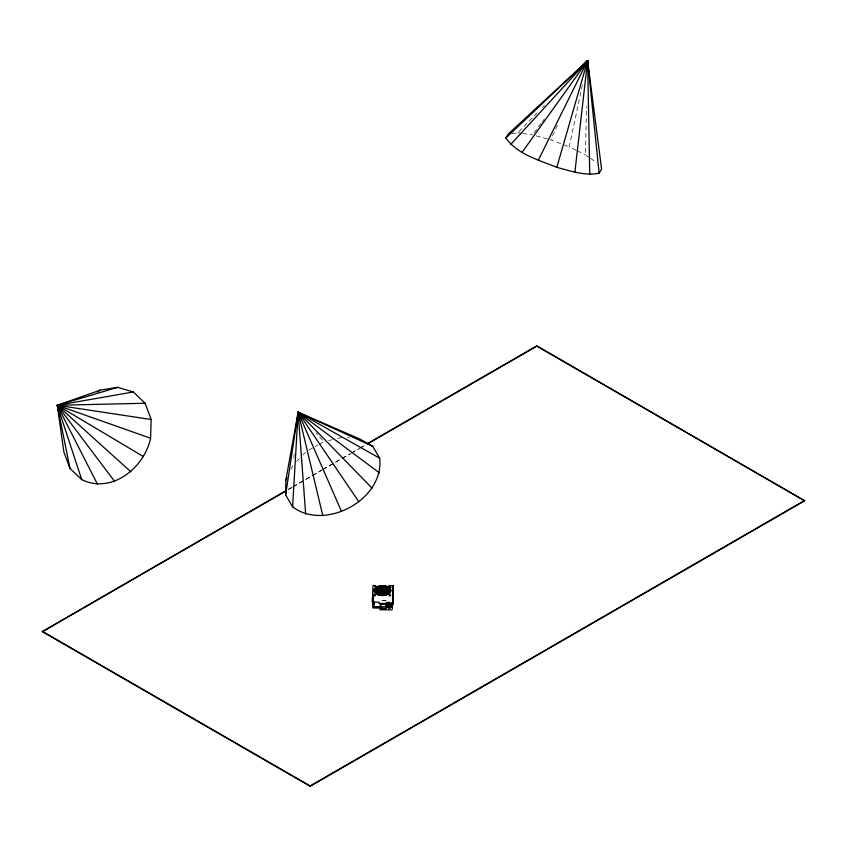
<?xml version="1.0" encoding="UTF-8"?>
<svg xmlns="http://www.w3.org/2000/svg" width="847" height="847" viewBox="0 0 847 847"><rect width="100%" height="100%" fill="white"/><g stroke="black" fill="none" stroke-linecap="round" stroke-linejoin="round"><path stroke-width="0.64" stroke-dasharray="4.24 3.18" d="M589.544 157.669L585.404 154.81L586.537 106.457M293.782 458.322L294.28 453.05M576.151 150.226L569.216 146.785L582.662 83.842M557.379 125.409L550.666 139.787L569.216 146.785M290.913 469.598L293.157 464.897M534.15 132.767L541.233 123.228M542.016 122.169L544.377 118.993M511.863 133.519L517.718 132.831L537.03 112.905M542.546 107.209L544.388 105.314M296.715 461.297L299.383 458.587M302.94 454.987L305.608 452.287M288.446 489.248L291.887 487.269M293.03 486.612L311.347 476.035M312.49 475.379L321.648 470.085M322.792 469.429L341.108 458.852M342.252 458.195L350.266 453.569M351.41 452.901L358.27 448.942M359.414 448.275L365.142 444.971M288.446 489.577L291.887 487.597M293.03 486.94L311.347 476.363M312.49 475.696L321.648 470.413M322.792 469.757L341.108 459.18M342.252 458.513L350.266 453.897M351.41 453.23L359.414 448.603M360.568 447.947L365.142 445.3M308.806 450.085L318.038 444.929M319.192 444.283L323.819 441.7L316.111 432.87M328.795 440.535L332.522 439.657M337.498 438.492L342.484 437.327M386.137 602.058L390.721 602.132M386.116 602.333L391.113 602.418M347.386 437.783L349.843 438.005M517.718 132.831L521.434 133.35M522.673 133.519L532.583 134.885M536.204 135.869L549.459 139.459M577.305 150.798L585.404 154.81M590.571 158.378L596.775 162.656M385.861 600.618L380.864 600.534L385.861 600.618"/><path stroke-width="1.27" d="M380.705 603.922L380.705 608.421L380.779 603.382M386.084 608.358L386.084 603.488L380.335 603.466L380.345 608.262L386.031 608.411L385.703 604.006M392.775 599.305L392.764 604.546L392.775 604.006M393.156 591.799L393.156 585.976L392.521 595.272M392.574 603.223L392.828 600.025L392.51 601.497M392.637 604.218L392.69 602.143L392.839 603.159M388.858 604.758L388.953 606.23L389.631 606.24L389.726 604.779M393.019 597.135C392.987 593.165 392.966 601.497 392.944 597.421M392.786 603.329L392.775 603.922L392.712 603.075M285.64 494.934L285.841 480.185L298.123 412.256L359.647 438.926L372.712 446.253L379.668 458.195C384.517 499.381 325.206 531.514 292.607 506.877L285.64 494.934L298.123 412.256L372.712 446.253M392.86 598.406L392.436 598.141M587.479 65.95L587.606 60.719L508.348 133.932L505.871 138.019C517.549 154.535 538.967 159.988 556.807 167.346C570.529 170.946 584.79 176.134 599.125 173.201L601.592 169.114L587.606 60.719L505.871 138.019M392.733 598.331L392.754 594.213L392.754 595.272M150.586 438.238L151.158 419.509L145.091 403.257L133.307 391.97L117.595 387.354L100.348 390.118L57.268 405.29L63.896 452.107L69.962 468.359L81.746 479.646C111.666 494.32 144.445 467.756 150.586 438.238L57.268 405.29L69.962 468.359M372.924 594.234C372.129 614.467 373.103 585.976 372.722 597.093M373.082 597.061L372.839 607.955L381.944 608.104M372.902 601.751L373.082 597.95M373.516 602.386L372.839 602.122L372.839 603.022L373.347 602.132M379.033 606.971L373.516 606.886L379.043 606.727M373.813 604.991L373.919 601.677L373.813 604.991L372.987 604.98M377.741 589.83C378.249 591.767 379.064 589.946 377.953 589.808M383.268 608.675L382.706 608.654L383.543 608.622M383.733 609.088L382.908 608.781L384.019 609.395M385.703 608.506L385.787 603.456M388.953 606.23L389.027 603.371L388.964 604.758L388.953 604.207M389.292 606.23L389.355 604.716M389.631 606.24L389.705 603.382L389.631 604.769M391.875 603.699L392.394 602.704L392.352 603.996L392.352 602.439L392.352 608.273L392.394 606.187L392.394 607.447M392.595 588.845L392.637 586.262M392.574 600.216C392.563 594.71 393.167 603.308 392.69 599.327M392.934 598.151L392.828 600.682L392.743 598.268M392.955 600.692L393.008 599.56M292.607 506.877L298.123 412.256L379.668 458.195M297.382 420.154L298.123 412.256L303.808 415.464M574.891 172.248L587.606 60.719L583.011 65.463M384.686 608.76L381.87 608.728L384.676 608.929M375.835 590.793C373.199 590.888 377.264 591.862 375.486 590.338C373.654 589.417 377.381 589.893 374.723 590.751M376.439 588.845C373.802 589.766 377.878 587.998 377.169 589.11M375.592 589.957C375.401 588.591 377.106 590.306 377.508 590.962C375.369 591.46 376.894 589.798 378.196 589.861C376.587 587.617 378.673 590.581 376.386 589.745M376.343 590.941L377.317 590.835M376.1 593.302L377.296 593.323M377.72 588.199C380.282 587.035 376.322 587.024 378.874 588.22M379.085 589.29C377.466 588.252 379.625 587.744 378.133 589.343M379.615 589.025L380.165 587.67L379.255 587.956L380.367 588.803L378.334 590.126L379.043 590.56M379.996 588.951L379.477 588.697L380.367 588.496M381.002 589.067C383.606 587.405 382.643 586.738 383.162 588.633M380.208 592.942C376.979 592.529 383.447 593.207 380.218 592.762M381.986 587.416C380.547 584.388 381.658 589.417 380.938 587.278M382.495 587.394L383.659 587.416M383.352 588.252L382.579 588.273L383.691 589.12M384.083 587.426C386.825 586.442 382.495 586.378 385.269 587.352M384.231 589.11L384.845 588.549M385.004 587.744L384.252 587.68M385.406 588.559L383.839 588.379M386.645 588.729C383.712 588.125 389.514 589.014 386.656 588.326M384.549 592.773L383.373 593.313M384.697 592.879L385.83 592.72M385.904 592.244L384.697 592.222L387.227 591.513L385.999 590.465L386.624 590.137M386.645 588.072L385.47 587.966L386.656 588.549M386.486 588.231L386.761 587.649M385.226 593.62L384.072 593.419L385.904 592.9M384.951 595.176C387.28 593.175 387.217 596.066 385.438 593.493C388.953 592.72 385.819 591.397 387.513 593.345M386.867 588.21L389.239 588.316L388.064 588.21M388.805 590.835L387.217 589.83M390.149 592.466C387.545 590.857 387.905 590.179 388.36 591.905M389.218 589.067L388.117 589.131M388.974 591.704L390.382 590.994L390.149 590.37M389.281 590.888L390.181 590.518M389.631 593.313L388.477 593.292M389.133 595.854C391.843 594.922 388.328 594.054 389.758 595.282M390.425 595.875L389.8 595.388M556.807 167.346L587.606 60.719L510.699 144.477M383.236 608.517L382.738 608.834L383.511 608.506M285.841 480.185L286.964 477.835M538.258 160.348L587.606 60.719L599.125 173.201M522.07 152.322L587.606 60.719L588.665 72.482M585.245 63.896L587.606 60.719L589.745 174.302M374.819 591.587L377.444 591.693M375.401 592.445L376.417 591.651M377.275 593.419L376.523 593.652M383.85 588.199L385.491 588.707M379.297 594.086C376.756 594.001 382.272 593.44 379.827 593.938M387.64 589.332L387.047 589.586M389.895 589.914L389.101 589.427L387.534 590.793M388.985 592.445C388.551 593.482 390.213 591.375 389.345 591.63M390.223 590.783L389.112 590.592L390.382 591.651M388.487 594.086L387.99 593.556M382.071 608.855L384.231 608.686M577.495 71.159L579.327 69.253M385.734 603.953L380.578 603.816L392.574 603.572L393.421 585.891L388.964 585.436M381.648 591.619A2.71 1.567 0 0 1 381.415 590.655L381.817 589.745L382.336 590.475A2.689 1.556 0 0 0 382.113 591.672M381.415 590.655L382.336 590.475M376.492 592.72L375.803 592.868M383.289 588.337L382.653 589.099M386.687 587.913L385.861 588.03M379.234 594.266L378.524 595.028M386.656 588.983L385.396 589.967M390.658 587.384L390.223 586.717M388.297 590.115L387.534 590.137L387.979 589.724M383.585 594.509L385.163 594.35M384.136 593.991L385.247 594.181M383.606 594.636L382.929 594.785M388.381 592.678C387.153 591.079 388.498 591.46 387.799 592.752M392.225 609.872L379.647 609.755M97.119 392.055L100.348 390.118M367.429 443.648L536.839 345.841L804.65 500.789L310.161 786.281L42.35 631.661L286.159 490.572M42.35 631.661L286.159 490.9M367.429 443.976L536.839 346.169L804.65 500.789M42.35 631.333L310.161 785.952L804.65 500.461M381.944 591.894L381.753 591.153A3.324 1.916 0 0 1 380.779 590.984L380.769 591.333A2.71 1.567 0 0 0 384.538 590.613A3.324 1.916 0 0 1 383.416 591.037A1.26 0.731 0 0 1 383.829 589.967C381.669 589.268 383.807 591.852 383.829 589.967M381.637 588.496L380.906 588.538M377.116 591.354L377.222 591.989L377.826 591.354M375.073 595.865C373.876 594.848 375.38 593.705 374.734 595.039M389.8 589.988L389.186 590.115M382.262 593.292C382.833 591.852 382.283 593.567 382.421 593.959M386.719 592.561L385.83 591.587L387.185 590.401M383.384 594.107C382.622 592.54 382.738 594.827 384.273 595.007C383.511 596.394 384.58 594.827 384.062 594.255M57.924 407.852L57.268 405.29L117.595 387.354M374.861 586.526L375.528 586.537M377.19 590.888L376.375 590.751M384.972 589.459L385.438 589.131L384.697 588.781M387.206 590.01C384.602 590.295 388.635 588.231 388.392 589.936M376.979 592.964C375.136 591.428 378.747 593.863 377.402 594.361A8.343 4.817 0 0 1 379.191 586.018A8.343 4.817 0 0 1 390.763 591.015A8.343 4.817 0 0 1 377.476 594.298M377.137 593.048L378.016 593.366L376.894 594.171M388.413 591.015L387.682 590.952M390.001 590.91L389.281 590.846M389.853 592.678L389.133 592.604M387.958 593.599L387.471 593.069L388.508 593.08L387.005 594.192L386.126 593.874L387.661 594.202M81.746 479.646L57.268 405.29L62.392 404.252M97.458 484.262L57.268 405.29L133.307 391.97M388.964 604.356L388.688 604.387A2.17 1.768 2.8 0 0 387.545 607.108A2.17 1.768 2.8 0 0 391.092 607.119A2.17 1.768 2.8 0 0 389.811 604.387L389.631 604.366M388.953 604.493L388.688 604.525A2.17 1.768 2.8 0 0 387.534 607.246A2.17 1.768 2.8 0 0 391.092 607.246A2.17 1.768 2.8 0 0 389.811 604.525L389.631 604.504M383.649 609.268L382.95 608.845L384.03 609.226M383.215 587.649L382.643 587.553M383.204 588.591L382.463 588.453M384.57 588.633L385.004 588.136M379.911 589.11L380.621 588.887L380.292 588.379M385.819 590.073C386.835 589.819 384.326 587.786 386.634 589.47M386.581 590.825C388.381 590.115 384.972 590.264 386.698 591.026M375.994 591.534L375.39 591.968L376.566 592.455M378.725 591.682C378.524 593.683 378.895 589.713 378.694 591.725M379.647 592.498C377.73 591.767 381.552 591.799 379.615 592.54M390.012 591.799L389.429 591.704M380.758 593.885L381.203 593.302M379.509 594.181C381.912 595.42 376.65 593.747 378.217 595.028M381.626 594.16C379.562 595.06 385.449 594.53 382.113 594.986C380.642 593.895 382.283 593.016 381.595 594.192M374.776 595.145L374.406 595.854M373.728 585.192L373.04 585.563L372.278 602.101L379.033 602.143L379.054 603.53L380.578 603.922M114.705 481.509L57.268 405.29L145.091 403.257M382.272 591.905L383.098 591.1A1.927 1.112 0 0 1 382.759 589.914M392.14 587.67L393.156 587.691L393.156 585.976M377.54 591.555L382.749 591.63M392.521 594.213L392.521 596.394M373.294 596.362L373.283 597.357M373.156 598.395L372.521 598.416L372.521 601.275M373.082 602.916L373.919 602.937M372.987 603.731L373.813 603.742M390.488 604.112L388.477 604.462M389.027 604.705L389.705 604.716A1.683 1.376 2.8 0 1 390.679 606.854A1.683 1.376 2.8 0 1 387.915 606.801A1.683 1.376 2.8 0 1 388.858 604.705M380.779 606.748L385.787 606.833M390.181 586.611C389.324 585.288 391.558 586.325 389.715 587.363M381.626 588.729L382.209 589.089M376.904 588.453C378.757 587.807 374.999 587.723 376.873 588.496M381.584 588.771L381.097 588.242L382.188 588.337M380.07 589.099C382.071 590.327 376.354 588.729 379.223 589.925M380.028 589.141L379.414 588.856M380.758 593.228L380.155 593.302M130.851 471.79L57.268 405.29L151.158 419.509M387.958 589.597L388.709 589.978M386.539 591.661L386.116 591.322L387.037 591.608M377.084 592.614L377.984 592.233L376.873 592.477M377.836 593.387L378.736 593.006L377.709 593.334M377.836 591.428L376.343 591.598M57.268 405.29L143.45 456.597M305.672 514.203L298.123 412.256L379.477 472.933M298.663 414.776L298.123 412.256L372.151 488.221M322.834 515.802L298.123 412.256L358.821 501.742M384.527 593.334C381.976 592.54 385.046 591.968 385.364 593.758M380.695 588.411L381.828 588.252M298.123 412.256L341.5 511.429M386.518 593.175C387.481 591.958 383.575 594.71 386.084 595.018M380.779 590.984L380.779 591.714M373.527 602.132L373.516 606.886M372.754 598.395L372.722 601.275M382.272 591.164A2.689 1.556 0 0 1 382.336 589.734M381.944 591.153A2.71 1.567 0 0 1 381.415 589.925M374.533 585.88L375.846 585.997L374.533 585.88M377.688 591.015L378.863 591.121L377.688 591.015M377.571 592.339L378.747 592.445L377.571 592.339M379.16 586.802L380.335 586.907L379.16 586.802M377.815 593.938L378.99 594.043L377.815 593.938M378.313 593.08L379.488 593.186L378.376 592.995M382.505 586.558L383.68 586.664L382.505 586.558M380.472 594.668L381.648 594.774L380.536 594.583M380.472 595.314L381.648 595.43L380.536 595.24M382.061 595.367L383.236 595.483L382.061 595.367M385.597 586.982L386.772 587.087L385.66 586.897M386.888 587.469L388.064 587.574L386.888 587.469M388.815 588.983L389.991 589.089L388.879 588.898M377.476 594.52A8.343 4.817 0 0 0 390.763 591.227A8.343 4.817 0 0 0 379.191 586.23A8.343 4.817 0 0 0 377.476 594.52M381.256 591.809A2.34 1.345 0 0 0 384.813 590.698A2.34 1.345 0 0 0 381.362 589.47A2.34 1.345 0 0 0 381.256 591.809"/></g></svg>
